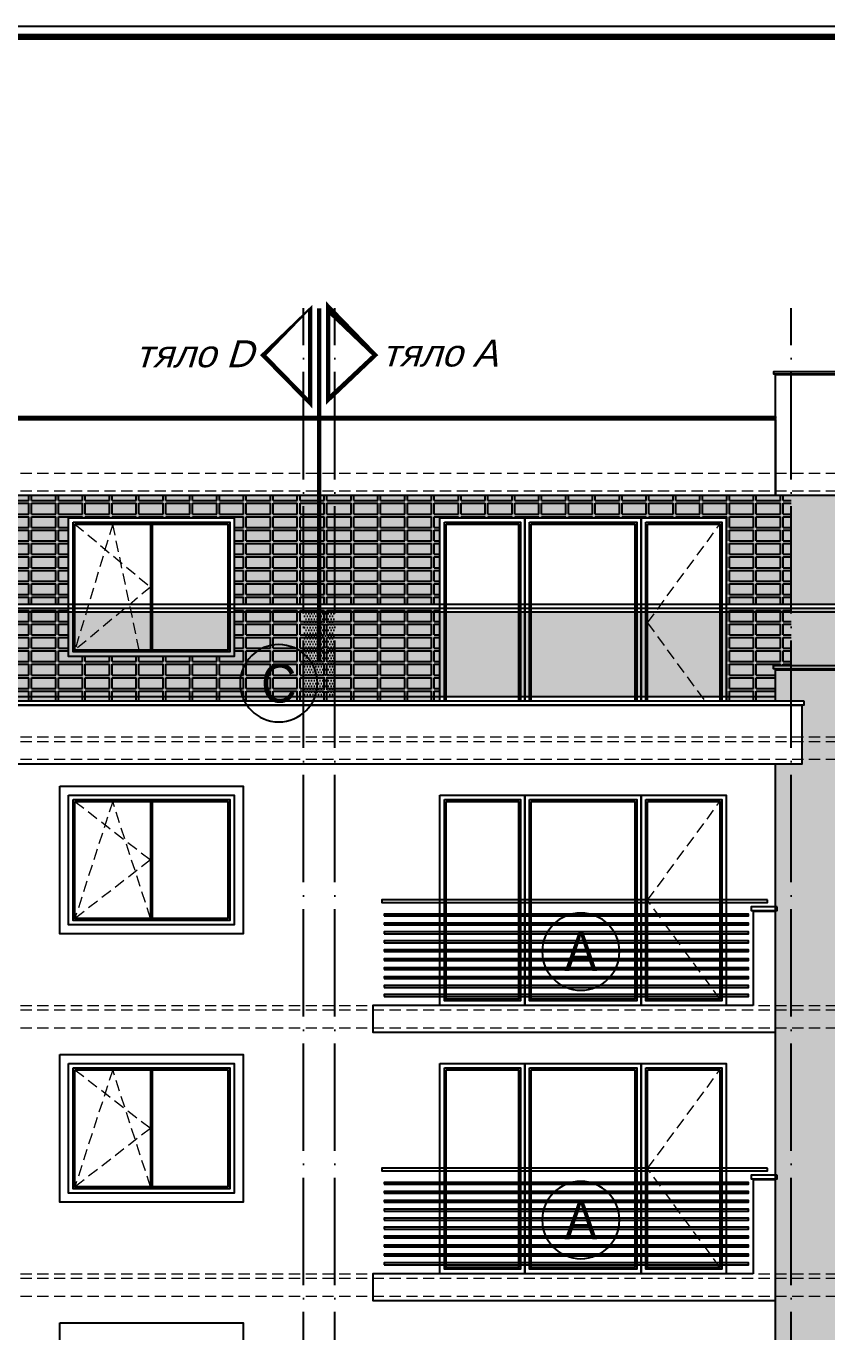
# Model space of a CAD drawing. Extents: x 9615146 to 9672346, y 4699603 to 4705703.
# Drawn here: x 9643017 to 9643912, y 4704244 to 4705703 of the extents above; entities that cross this region are included whole.
import ezdxf
from ezdxf.enums import TextEntityAlignment as Align

# ---------------------------------------------------------------- set-up
doc = ezdxf.new("R2010")
doc.units = 0
doc.header["$LTSCALE"] = 0.5
doc.header["$MEASUREMENT"] = 0
for name, pattern in [('ACAD_ISO04W100', [30, 24, -3, 0, -3]), ('DASHED', [0.75, 0.5, -0.25]), ('OSI1000', [5, 3, -1, 0, -1])]:
    doc.linetypes.add(name, pattern=pattern)
for name, color, linetype in [('_axis', 1, 'ACAD_ISO04W100'), ('_dimension_evel', 4, 'CONTINUOUS'), ('_hatch', 9, 'CONTINUOUS'), ('_hatch_construction', 252, 'CONTINUOUS'), ('_table', 3, 'CONTINUOUS'), ('_text_spesif_window', 41, 'CONTINUOUS'), ('_text_table', 3, 'CONTINUOUS'), ('_view', 3, 'CONTINUOUS'), ('fasadi', 147, 'CONTINUOUS')]:
    doc.layers.add(name, color=color, linetype=linetype)
doc.layers.add('_punk', color=8, linetype='DASHED', lineweight=9)
doc.styles.add('HEB1', font='', dxfattribs={"width": 0.8, "oblique": 17})
doc.styles.add('POMESHTENIA', font='arial.ttf', dxfattribs={"width": 0.9})
doc.styles.get('HEB1').set_extended_font_data('HebarU Cyr')
pattern_1 = [(0, (0, 3100), (1.5625, 3.125), [0, -3.125])]
pattern_2 = [(0, (3, 0), (30, 15), [27, -3]), (0, (3, 3), (30, 15), [27, -3]), (90, (3, 3), (-30, 15), [12, -3]), (90, (0, 3), (-30, 15), [12, -3])]

# ---------------------------------------------------------------- blocks, each defined once
blk = doc.blocks.new('fghfdg')
at = {"layer": '_text_spesif_window'}
blk.add_circle((0, 0), 18, dxfattribs=at)
at = {"layer": '_text_spesif_window', "style": 'HEB1', "text_generation_flag": 6, "width": 0.7999999999992724}
blk.add_attdef('A', text='', height=18, rotation=179.9999998932783, dxfattribs=at).set_placement((-1.862645149230957e-09, -9.232262405566871), align=Align.CENTER)

msp = doc.modelspace()

# ---------------------------------------------------------------- hatches: boundary and pattern name
at = {"layer": '_hatch', "ltscale": 30, "true_color": 0xb97b1d}
h = msp.add_hatch(color=32, dxfattribs=at)
h.dxf.hatch_style = 1
h.paths.add_polyline_path([(9643326.90340394, 4705178.838118318), (9642684.244782258, 4705178.838117965), (9642642.421183603, 4705178.838117978), (9642642.421183573, 4705056.838117473), (9642699.403698504, 4705056.838117472), (9642699.403698536, 4705153.838117734), (9642994.403390333, 4705153.83811764), (9642994.403390303, 4705056.838117467), (9643064.40338772, 4705056.838117466), (9643064.403387748, 4705153.83811702), (9643249.40338778, 4705153.838116977), (9643249.403387753, 4705056.838117463), (9643326.90340391, 4705056.838117462)])
h.paths.add_polyline_path([(9643326.903403904, 4705048.838117335), (9643249.40338775, 4705048.838117335), (9643249.403387737, 4704998.83811698), (9643064.403387707, 4704998.838117024), (9643064.403387718, 4705048.838117335), (9642994.403390301, 4705048.838117336), (9642994.403390273, 4704953.838117335), (9643326.90340388, 4704953.838117335)])
h.paths.add_polyline_path([(9643249.403387753, 4705052.838117466), (9643249.403387753, 4705048.838117335), (9643326.903403906, 4705048.838117335), (9643326.903403908, 4705052.838117464)])
h.paths.add_polyline_path([(9643064.403387722, 4705048.838117335), (9643064.403387722, 4705052.838117469), (9642994.403390301, 4705052.838117471), (9642994.403390301, 4705048.838117335)])
h.paths.add_polyline_path([(9643326.903403876, 4704948.838117834), (9643326.903403876, 4704953.838117335), (9642994.403390273, 4704953.838117335), (9642994.403390272, 4704948.838117844)])
h.paths.add_polyline_path([(9642642.421183549, 4704953.838117334), (9642642.421183547, 4704948.838117356), (9642699.403698469, 4704948.838117345), (9642699.40369847, 4704953.838117336)])
h.paths.add_polyline_path([(9642699.40369847, 4704953.838117335), (9642699.4036985, 4705048.838117334), (9642642.421183571, 4705048.838117334), (9642642.421183549, 4704953.838117335)])
h.paths.add_polyline_path([(9642699.403698502, 4705048.838117335), (9642699.403698506, 4705052.838117476), (9642642.421183573, 4705052.838117477), (9642642.421183573, 4705048.838117335)])
h = msp.add_hatch(color=32, dxfattribs=at)
h.dxf.hatch_style = 1
h.paths.add_polyline_path([(9643361.903403912, 4705178.838118338), (9643326.903403942, 4705178.838118318), (9643326.903403908, 4705056.838117462), (9643361.903403878, 4705056.838117461)])
h.paths.add_polyline_path([(9643361.903403878, 4705056.83811746), (9643479.403402956, 4705056.838117457), (9643479.403402956, 4705153.838117809), (9643574.403392991, 4705153.838117809), (9643704.403403472, 4705153.838117809), (9643799.403393507, 4705153.838117809), (9643799.403393505, 4705056.838117453), (9643871.9034035, 4705056.838117452), (9643871.903403534, 4705178.838117828), (9643854.403401235, 4705178.838117828), (9643361.903403912, 4705178.838117886)])
h.paths.add_polyline_path([(9643361.903403873, 4705048.838117335), (9643326.903403906, 4705048.838117335), (9643326.90340388, 4704953.838117335), (9643361.90340385, 4704953.838117335)])
h.paths.add_polyline_path([(9643361.903403848, 4704953.838117335), (9643479.403402956, 4704953.838117335), (9643479.403402956, 4705048.838117335), (9643361.903403876, 4705048.838117335)])
h.paths.add_polyline_path([(9643361.903403874, 4705048.838117334), (9643361.903403876, 4705052.838117464), (9643326.903403906, 4705052.838117464), (9643326.903403906, 4705048.838117334)])
h.paths.add_polyline_path([(9643361.903403876, 4705052.838117464), (9643361.903403876, 4705048.838117335), (9643479.403402956, 4705048.838117335), (9643479.403402954, 4705052.838117462)])
h.paths.add_polyline_path([(9643361.90340385, 4704948.838117833), (9643361.90340385, 4704953.838117335), (9643326.90340388, 4704953.838117334), (9643326.903403878, 4704948.838117834)])
h.paths.add_polyline_path([(9643361.903403848, 4704953.838117335), (9643361.903403847, 4704948.838117833), (9643479.403402956, 4704948.83811783), (9643479.403402954, 4704953.838117335)])
h.paths.add_polyline_path([(9643852.403401237, 4704988.838117824), (9643871.903403481, 4704988.838117824), (9643871.903403498, 4705048.838117335), (9643799.403393505, 4705048.838117335), (9643799.403393505, 4704953.838117335), (9643854.40340173, 4704953.838117335), (9643854.40340173, 4704983.83811782), (9643871.903403481, 4704983.83811782), (9643871.903403483, 4704984.838117828), (9643852.403401239, 4704984.838117828)])
h.paths.add_polyline_path([(9643799.403393505, 4704953.838117335), (9643799.403393505, 4704948.83811782), (9643854.40340173, 4704948.838117818), (9643854.40340173, 4704953.838117335)])
h.paths.add_polyline_path([(9643871.903403498, 4705048.838117335), (9643871.9034035, 4705052.838117456), (9643799.403393507, 4705052.838117457), (9643799.403393507, 4705048.838117334)])
h = msp.add_hatch(color=32, dxfattribs=at)
h.dxf.hatch_style = 1
h.paths.add_polyline_path([(9644541.903403621, 4705056.83811744), (9644541.903403653, 4705178.838117828), (9643871.903403534, 4705178.838117828), (9643871.9034035, 4705056.838117452), (9644024.403448647, 4705056.83811745), (9644024.403448647, 4705153.838117809), (9644116.903447213, 4705153.838117809), (9644206.903402764, 4705153.838117809), (9644296.903358318, 4705153.838117809), (9644389.403356884, 4705153.838117809), (9644389.403356884, 4705056.838117444)])
h.paths.add_polyline_path([(9644541.903403621, 4705056.838117441), (9644614.403410511, 4705056.838117439), (9644614.403410511, 4705153.83811781), (9644709.403400544, 4705153.838117809), (9644839.403411025, 4705153.838117809), (9644934.40340106, 4705153.838117809), (9644934.40340106, 4705056.838117435), (9645051.903403617, 4705056.838117434), (9645051.903403651, 4705178.838118264), (9644559.403403917, 4705178.83811861), (9644541.903403655, 4705178.83811859)])
h.paths.add_polyline_path([(9643871.903403498, 4705048.838117334), (9643871.90340348, 4704988.838117824), (9644024.403448647, 4704988.838117824), (9644024.403448649, 4705048.838117335)])
h.paths.add_polyline_path([(9644389.403356884, 4705048.838117334), (9644389.403356884, 4704988.838117824), (9644541.903403603, 4704988.838117824), (9644541.90340362, 4705048.838117335)])
h.paths.add_polyline_path([(9644541.903403617, 4705048.838117335), (9644541.903403603, 4704988.838117824), (9644561.403403934, 4704988.838117824), (9644561.403403934, 4704984.838117828), (9644541.9034036, 4704984.838117828), (9644541.9034036, 4704983.83811782), (9644559.403403934, 4704983.838117821), (9644559.403395893, 4704953.838117334), (9644614.403410511, 4704953.838117333), (9644614.403410511, 4705048.838117335)])
h.paths.add_polyline_path([(9644934.40340106, 4705048.838117335), (9644934.40340106, 4704953.838117807), (9645051.90340359, 4704953.838117807), (9645051.903403616, 4705048.838117335)])
h.paths.add_polyline_path([(9644934.40340106, 4705052.838117437), (9644934.40340106, 4705048.838117334), (9645051.903403616, 4705048.838117334), (9645051.903403617, 4705052.838117436)])
h.paths.add_polyline_path([(9644934.403401058, 4704953.838117334), (9644934.40340106, 4704948.838117817), (9645051.903403588, 4704948.838117817), (9645051.90340359, 4704953.838117335)])
h.paths.add_polyline_path([(9644559.403395897, 4704953.838117335), (9644559.403394552, 4704948.838117817), (9644614.403410511, 4704948.838117817), (9644614.403410511, 4704953.838117334)])
h.paths.add_polyline_path([(9644541.90340362, 4705052.838117444), (9644541.90340362, 4705048.838117334), (9644614.403410511, 4705048.838117334), (9644614.403410513, 4705052.838117444)])
h.paths.add_polyline_path([(9644541.903403617, 4705048.838117334), (9644541.90340362, 4705052.838117445), (9644389.403356884, 4705052.838117447), (9644389.403356884, 4705048.838117335)])
h.paths.add_polyline_path([(9644024.403448647, 4705048.838117334), (9644024.403448647, 4705052.838117453), (9643871.9034035, 4705052.838117456), (9643871.903403498, 4705048.838117334)])
h = msp.add_hatch(color=32, dxfattribs=at)
h.dxf.hatch_style = 1
h.paths.add_polyline_path([(9644559.403403932, 4704983.83811782), (9644541.9034036, 4704983.83811782), (9644541.90340359, 4704948.838117352), (9644559.403403934, 4704948.838117355)])
h.paths.add_polyline_path([(9643871.903403608, 4704983.83811782), (9643854.403401237, 4704983.838117819), (9643854.403401233, 4704948.838117816), (9643871.903403595, 4704948.838117816)])
h.paths.add_polyline_path([(9643871.903403604, 4704983.83811782), (9643871.903403597, 4704948.838117817), (9643886.403413005, 4704948.838117816), (9643886.403413005, 4704944.838117816), (9643884.403413003, 4704944.838117816), (9643884.403413005, 4704878.838117818), (9643871.903403576, 4704878.838117818), (9643871.903403286, 4703828.838117806), (9644024.403402774, 4703828.838117806), (9644024.403402772, 4703933.838117787), (9644116.903401338, 4703933.838117787), (9644206.903356891, 4703933.838117787), (9644296.903312445, 4703933.838117787), (9644389.40331101, 4703933.838117787), (9644389.40331101, 4703828.838117807), (9644541.903403282, 4703828.838117807), (9644541.903403573, 4704878.838117347), (9644529.403393468, 4704878.838117347), (9644529.403393447, 4704944.838117345), (9644527.403393447, 4704944.838117346), (9644527.403393446, 4704948.838117349), (9644541.903403591, 4704948.838117351), (9644541.903403603, 4704983.83811782)])
h.paths.add_polyline_path([(9644116.90338973, 4704843.838117811), (9644206.903345283, 4704843.838117811), (9644296.903300835, 4704843.838117811), (9644389.4032994, 4704843.83811781), (9644389.4032994, 4704723.838117818), (9644444.40339237, 4704723.838117818), (9644444.40339237, 4704718.838117815), (9644389.4032994, 4704718.838117814), (9644389.4032994, 4704708.838117815), (9644444.40339237, 4704708.838117815), (9644444.40339237, 4704704.838117809), (9644444.40339237, 4704568.838117822), (9643969.403391927, 4704568.838117823), (9643969.403391926, 4704703.838117811), (9643969.403391926, 4704708.838117815), (9644024.403391164, 4704708.838117815), (9644024.403391164, 4704718.838117814), (9643969.403391926, 4704718.838117815), (9643969.403391926, 4704723.838117818), (9644024.403391164, 4704723.838117818), (9644024.403391164, 4704843.83811781)], flags=16)
h.paths.add_polyline_path([(9644116.90338973, 4704543.838117811), (9644206.903345283, 4704543.838117811), (9644296.903300835, 4704543.838117811), (9644389.4032994, 4704543.838117811), (9644389.4032994, 4704423.838117819), (9644444.40339237, 4704423.838117818), (9644444.40339237, 4704418.838117815), (9644389.4032994, 4704418.838117814), (9644389.4032994, 4704408.838117815), (9644444.40339237, 4704408.838117815), (9644444.40339237, 4704404.838117809), (9644444.40339237, 4704268.838117823), (9643969.403391927, 4704268.838117823), (9643969.403391926, 4704403.838117811), (9643969.403391926, 4704408.838117815), (9644024.403391164, 4704408.838117815), (9644024.403391164, 4704418.838117814), (9643969.403391926, 4704418.838117815), (9643969.403391926, 4704423.838117818), (9644024.403391164, 4704423.838117819), (9644024.403391166, 4704543.838117811)], flags=16)
h.paths.add_polyline_path([(9644116.90338973, 4704233.838117811), (9644206.903345283, 4704233.838117811), (9644296.903300835, 4704233.838117811), (9644389.4032994, 4704233.838117811), (9644389.4032994, 4704123.838117819), (9644444.40339237, 4704123.838117818), (9644444.40339237, 4704118.838117815), (9644389.4032994, 4704118.838117814), (9644389.4032994, 4704108.838117815), (9644444.40339237, 4704108.838117815), (9644444.40339237, 4704104.838117809), (9644444.40339237, 4703968.838117823), (9643969.403391927, 4703968.838117823), (9643969.403391926, 4704103.838117811), (9643969.403391926, 4704108.838117815), (9644024.403391164, 4704108.838117815), (9644024.403391164, 4704118.838117814), (9643969.403391926, 4704118.838117814), (9643969.403391926, 4704123.838117818), (9644024.403391164, 4704123.838117819), (9644024.403391164, 4704233.838117811)], flags=16)
h.paths.add_polyline_path([(9643871.903403575, 4704878.838117818), (9643854.403401237, 4704878.838117818), (9643854.403401235, 4703828.838117806), (9643871.903403286, 4703828.838117806)])
h.paths.add_polyline_path([(9644559.403403932, 4704714.838117651), (9644557.403403414, 4704714.838117652), (9644557.403403414, 4704718.838117648), (9644559.403403932, 4704718.838117649), (9644559.40340393, 4704878.838117349), (9644541.903403573, 4704878.838117347), (9644541.903403284, 4703828.838117807), (9644559.403403932, 4703828.838117808), (9644559.403403932, 4704114.838117651), (9644557.403403414, 4704114.838117652), (9644557.403403414, 4704118.838117649), (9644559.403403932, 4704118.838117649), (9644559.403403934, 4704414.838117651), (9644557.403403416, 4704414.838117652), (9644557.403403414, 4704418.838117648), (9644559.403403932, 4704418.838117648)])
at = {"layer": '_hatch_construction', "ltscale": 40}
h = msp.add_hatch(dxfattribs=at)
h.set_pattern_fill('EGGCRATE', color=250, scale=30, style=0, pattern_type=2)
h.set_pattern_definition(pattern_2)
h.paths.add_polyline_path([(9643326.90340394, 4705178.838118318), (9642684.244782258, 4705178.838117965), (9642642.421183603, 4705178.838117978), (9642642.421183573, 4705056.838117473), (9642699.403698504, 4705056.838117472), (9642699.403698536, 4705153.838117734), (9642994.403390333, 4705153.83811764), (9642994.403390303, 4705056.838117467), (9643064.40338772, 4705056.838117466), (9643064.403387748, 4705153.83811702), (9643249.40338778, 4705153.838116977), (9643249.403387753, 4705056.838117463), (9643326.90340391, 4705056.838117462)])
h.paths.add_polyline_path([(9643326.903403904, 4705048.838117335), (9643249.40338775, 4705048.838117335), (9643249.403387737, 4704998.83811698), (9643064.403387707, 4704998.838117024), (9643064.403387718, 4705048.838117335), (9642994.403390301, 4705048.838117336), (9642994.403390273, 4704953.838117335), (9643326.90340388, 4704953.838117335)])
h.paths.add_polyline_path([(9643249.403387753, 4705052.838117466), (9643249.403387753, 4705048.838117335), (9643326.903403906, 4705048.838117335), (9643326.903403908, 4705052.838117464)])
h.paths.add_polyline_path([(9643064.403387722, 4705048.838117335), (9643064.403387722, 4705052.838117469), (9642994.403390301, 4705052.838117471), (9642994.403390301, 4705048.838117335)])
h.paths.add_polyline_path([(9643326.903403876, 4704948.838117834), (9643326.903403876, 4704953.838117335), (9642994.403390273, 4704953.838117335), (9642994.403390272, 4704948.838117844)])
h.paths.add_polyline_path([(9642642.421183549, 4704953.838117334), (9642642.421183547, 4704948.838117356), (9642699.403698469, 4704948.838117345), (9642699.40369847, 4704953.838117336)])
h.paths.add_polyline_path([(9642699.40369847, 4704953.838117335), (9642699.4036985, 4705048.838117334), (9642642.421183571, 4705048.838117334), (9642642.421183549, 4704953.838117335)])
h.paths.add_polyline_path([(9642699.403698502, 4705048.838117335), (9642699.403698506, 4705052.838117476), (9642642.421183573, 4705052.838117477), (9642642.421183573, 4705048.838117335)])
h = msp.add_hatch(dxfattribs=at)
h.set_pattern_fill('EGGCRATE', color=250, scale=30, style=0, pattern_type=2)
h.set_pattern_definition(pattern_2)
h.paths.add_polyline_path([(9643361.903403912, 4705178.838118338), (9643326.903403942, 4705178.838118318), (9643326.903403908, 4705056.838117462), (9643361.903403878, 4705056.838117461)])
h.paths.add_polyline_path([(9643361.903403878, 4705056.83811746), (9643479.403402956, 4705056.838117457), (9643479.403402956, 4705153.838117809), (9643574.403392991, 4705153.838117809), (9643704.403403472, 4705153.838117809), (9643799.403393507, 4705153.838117809), (9643799.403393505, 4705056.838117453), (9643871.9034035, 4705056.838117452), (9643871.903403534, 4705178.838117828), (9643854.403401235, 4705178.838117828), (9643361.903403912, 4705178.838117886)])
h.paths.add_polyline_path([(9643361.903403873, 4705048.838117335), (9643326.903403906, 4705048.838117335), (9643326.90340388, 4704953.838117335), (9643361.90340385, 4704953.838117335)])
h.paths.add_polyline_path([(9643361.903403848, 4704953.838117335), (9643479.403402956, 4704953.838117335), (9643479.403402956, 4705048.838117335), (9643361.903403876, 4705048.838117335)])
h.paths.add_polyline_path([(9643361.903403874, 4705048.838117334), (9643361.903403876, 4705052.838117464), (9643326.903403906, 4705052.838117464), (9643326.903403906, 4705048.838117334)])
h.paths.add_polyline_path([(9643361.903403876, 4705052.838117464), (9643361.903403876, 4705048.838117335), (9643479.403402956, 4705048.838117335), (9643479.403402954, 4705052.838117462)])
h.paths.add_polyline_path([(9643361.90340385, 4704948.838117833), (9643361.90340385, 4704953.838117335), (9643326.90340388, 4704953.838117334), (9643326.903403878, 4704948.838117834)])
h.paths.add_polyline_path([(9643361.903403848, 4704953.838117335), (9643361.903403847, 4704948.838117833), (9643479.403402956, 4704948.83811783), (9643479.403402954, 4704953.838117335)])
h.paths.add_polyline_path([(9643852.403401237, 4704988.838117824), (9643871.903403481, 4704988.838117824), (9643871.903403498, 4705048.838117335), (9643799.403393505, 4705048.838117335), (9643799.403393505, 4704953.838117335), (9643854.40340173, 4704953.838117335), (9643854.40340173, 4704983.83811782), (9643871.903403481, 4704983.83811782), (9643871.903403483, 4704984.838117828), (9643852.403401239, 4704984.838117828)])
h.paths.add_polyline_path([(9643799.403393505, 4704953.838117335), (9643799.403393505, 4704948.83811782), (9643854.40340173, 4704948.838117818), (9643854.40340173, 4704953.838117335)])
h.paths.add_polyline_path([(9643871.903403498, 4705048.838117335), (9643871.9034035, 4705052.838117456), (9643799.403393507, 4705052.838117457), (9643799.403393507, 4705048.838117334)])
h = msp.add_hatch(dxfattribs=at)
h.set_pattern_fill('EGGCRATE', color=250, scale=30, style=0, pattern_type=2)
h.set_pattern_definition(pattern_2)
h.paths.add_polyline_path([(9644541.903403621, 4705056.83811744), (9644541.903403653, 4705178.838117828), (9643871.903403534, 4705178.838117828), (9643871.9034035, 4705056.838117452), (9644024.403448647, 4705056.83811745), (9644024.403448647, 4705153.838117809), (9644116.903447213, 4705153.838117809), (9644206.903402764, 4705153.838117809), (9644296.903358318, 4705153.838117809), (9644389.403356884, 4705153.838117809), (9644389.403356884, 4705056.838117444)])
h.paths.add_polyline_path([(9644541.903403621, 4705056.838117441), (9644614.403410511, 4705056.838117439), (9644614.403410511, 4705153.83811781), (9644709.403400544, 4705153.838117809), (9644839.403411025, 4705153.838117809), (9644934.40340106, 4705153.838117809), (9644934.40340106, 4705056.838117435), (9645051.903403617, 4705056.838117434), (9645051.903403651, 4705178.838118264), (9644559.403403917, 4705178.83811861), (9644541.903403655, 4705178.83811859)])
h.paths.add_polyline_path([(9643871.903403498, 4705048.838117334), (9643871.90340348, 4704988.838117824), (9644024.403448647, 4704988.838117824), (9644024.403448649, 4705048.838117335)])
h.paths.add_polyline_path([(9644389.403356884, 4705048.838117334), (9644389.403356884, 4704988.838117824), (9644541.903403603, 4704988.838117824), (9644541.90340362, 4705048.838117335)])
h.paths.add_polyline_path([(9644541.903403617, 4705048.838117335), (9644541.903403603, 4704988.838117824), (9644561.403403934, 4704988.838117824), (9644561.403403934, 4704984.838117828), (9644541.9034036, 4704984.838117828), (9644541.9034036, 4704983.83811782), (9644559.403403934, 4704983.838117821), (9644559.403395893, 4704953.838117334), (9644614.403410511, 4704953.838117333), (9644614.403410511, 4705048.838117335)])
h.paths.add_polyline_path([(9644934.40340106, 4705048.838117335), (9644934.40340106, 4704953.838117807), (9645051.90340359, 4704953.838117807), (9645051.903403616, 4705048.838117335)])
h.paths.add_polyline_path([(9644934.40340106, 4705052.838117437), (9644934.40340106, 4705048.838117334), (9645051.903403616, 4705048.838117334), (9645051.903403617, 4705052.838117436)])
h.paths.add_polyline_path([(9644934.403401058, 4704953.838117334), (9644934.40340106, 4704948.838117817), (9645051.903403588, 4704948.838117817), (9645051.90340359, 4704953.838117335)])
h.paths.add_polyline_path([(9644559.403395897, 4704953.838117335), (9644559.403394552, 4704948.838117817), (9644614.403410511, 4704948.838117817), (9644614.403410511, 4704953.838117334)])
h.paths.add_polyline_path([(9644541.90340362, 4705052.838117444), (9644541.90340362, 4705048.838117334), (9644614.403410511, 4705048.838117334), (9644614.403410513, 4705052.838117444)])
h.paths.add_polyline_path([(9644541.903403617, 4705048.838117334), (9644541.90340362, 4705052.838117445), (9644389.403356884, 4705052.838117447), (9644389.403356884, 4705048.838117335)])
h.paths.add_polyline_path([(9644024.403448647, 4705048.838117334), (9644024.403448647, 4705052.838117453), (9643871.9034035, 4705052.838117456), (9643871.903403498, 4705048.838117334)])
h = msp.add_hatch(dxfattribs=at)
h.set_pattern_fill('EGGCRATE', color=250, scale=30, style=0, pattern_type=2)
h.set_pattern_definition(pattern_2)
h.paths.add_polyline_path([(9644559.403403932, 4704983.83811782), (9644541.9034036, 4704983.83811782), (9644541.90340359, 4704948.838117352), (9644559.403403934, 4704948.838117355)])
h.paths.add_polyline_path([(9643871.903403608, 4704983.83811782), (9643854.403401237, 4704983.838117819), (9643854.403401233, 4704948.838117816), (9643871.903403595, 4704948.838117816)])
h.paths.add_polyline_path([(9643871.903403604, 4704983.83811782), (9643871.903403597, 4704948.838117817), (9643886.403413005, 4704948.838117816), (9643886.403413005, 4704944.838117816), (9643884.403413003, 4704944.838117816), (9643884.403413005, 4704878.838117818), (9643871.903403576, 4704878.838117818), (9643871.903403286, 4703828.838117806), (9644024.403402774, 4703828.838117806), (9644024.403402772, 4703933.838117787), (9644116.903401338, 4703933.838117787), (9644206.903356891, 4703933.838117787), (9644296.903312445, 4703933.838117787), (9644389.40331101, 4703933.838117787), (9644389.40331101, 4703828.838117807), (9644541.903403282, 4703828.838117807), (9644541.903403573, 4704878.838117347), (9644529.403393468, 4704878.838117347), (9644529.403393447, 4704944.838117345), (9644527.403393447, 4704944.838117346), (9644527.403393446, 4704948.838117349), (9644541.903403591, 4704948.838117351), (9644541.903403603, 4704983.83811782)])
h.paths.add_polyline_path([(9644116.90338973, 4704843.838117811), (9644206.903345283, 4704843.838117811), (9644296.903300835, 4704843.838117811), (9644389.4032994, 4704843.83811781), (9644389.4032994, 4704723.838117818), (9644444.40339237, 4704723.838117818), (9644444.40339237, 4704718.838117815), (9644389.4032994, 4704718.838117814), (9644389.4032994, 4704708.838117815), (9644444.40339237, 4704708.838117815), (9644444.40339237, 4704704.838117809), (9644444.40339237, 4704568.838117822), (9643969.403391927, 4704568.838117823), (9643969.403391926, 4704703.838117811), (9643969.403391926, 4704708.838117815), (9644024.403391164, 4704708.838117815), (9644024.403391164, 4704718.838117814), (9643969.403391926, 4704718.838117815), (9643969.403391926, 4704723.838117818), (9644024.403391164, 4704723.838117818), (9644024.403391164, 4704843.83811781)], flags=16)
h.paths.add_polyline_path([(9644116.90338973, 4704543.838117811), (9644206.903345283, 4704543.838117811), (9644296.903300835, 4704543.838117811), (9644389.4032994, 4704543.838117811), (9644389.4032994, 4704423.838117819), (9644444.40339237, 4704423.838117818), (9644444.40339237, 4704418.838117815), (9644389.4032994, 4704418.838117814), (9644389.4032994, 4704408.838117815), (9644444.40339237, 4704408.838117815), (9644444.40339237, 4704404.838117809), (9644444.40339237, 4704268.838117823), (9643969.403391927, 4704268.838117823), (9643969.403391926, 4704403.838117811), (9643969.403391926, 4704408.838117815), (9644024.403391164, 4704408.838117815), (9644024.403391164, 4704418.838117814), (9643969.403391926, 4704418.838117815), (9643969.403391926, 4704423.838117818), (9644024.403391164, 4704423.838117819), (9644024.403391166, 4704543.838117811)], flags=16)
h.paths.add_polyline_path([(9644116.90338973, 4704233.838117811), (9644206.903345283, 4704233.838117811), (9644296.903300835, 4704233.838117811), (9644389.4032994, 4704233.838117811), (9644389.4032994, 4704123.838117819), (9644444.40339237, 4704123.838117818), (9644444.40339237, 4704118.838117815), (9644389.4032994, 4704118.838117814), (9644389.4032994, 4704108.838117815), (9644444.40339237, 4704108.838117815), (9644444.40339237, 4704104.838117809), (9644444.40339237, 4703968.838117823), (9643969.403391927, 4703968.838117823), (9643969.403391926, 4704103.838117811), (9643969.403391926, 4704108.838117815), (9644024.403391164, 4704108.838117815), (9644024.403391164, 4704118.838117814), (9643969.403391926, 4704118.838117814), (9643969.403391926, 4704123.838117818), (9644024.403391164, 4704123.838117819), (9644024.403391164, 4704233.838117811)], flags=16)
h.paths.add_polyline_path([(9643871.903403575, 4704878.838117818), (9643854.403401237, 4704878.838117818), (9643854.403401235, 4703828.838117806), (9643871.903403286, 4703828.838117806)])
h.paths.add_polyline_path([(9644559.403403932, 4704714.838117651), (9644557.403403414, 4704714.838117652), (9644557.403403414, 4704718.838117648), (9644559.403403932, 4704718.838117649), (9644559.40340393, 4704878.838117349), (9644541.903403573, 4704878.838117347), (9644541.903403284, 4703828.838117807), (9644559.403403932, 4703828.838117808), (9644559.403403932, 4704114.838117651), (9644557.403403414, 4704114.838117652), (9644557.403403414, 4704118.838117649), (9644559.403403932, 4704118.838117649), (9644559.403403934, 4704414.838117651), (9644557.403403416, 4704414.838117652), (9644557.403403414, 4704418.838117648), (9644559.403403932, 4704418.838117648)])
at = {"layer": 'fasadi'}
h = msp.add_hatch(dxfattribs=at)
h.set_pattern_fill('DOTS', color=256, scale=50, style=0)
h.set_pattern_definition(pattern_1)
h.paths.add_polyline_path([(9642642.421183676, 4705048.838117334), (9642642.421183676, 4704953.838117335), (9643326.90340388, 4704953.838117335), (9643326.903403906, 4705048.838117335)])
h.paths.add_polyline_path([(9642642.421183674, 4705048.838117335), (9642636.903403906, 4705048.838117335), (9642636.90340388, 4704953.838117335), (9642642.421183676, 4704953.838117335)])
h = msp.add_hatch(dxfattribs=at)
h.set_pattern_fill('DOTS', color=256, scale=50, style=0)
h.set_pattern_definition(pattern_1)
h.paths.add_polyline_path([(9643326.903403878, 4704953.838117335), (9643361.90340385, 4704953.838117336), (9643361.903403876, 4705048.838117334), (9643326.903403904, 4705048.838117333)])
h = msp.add_hatch(dxfattribs=at)
h.set_pattern_fill('DOTS', color=256, scale=50, style=0)
h.set_pattern_definition(pattern_1)
h.paths.add_polyline_path([(9643854.40340173, 4704953.838117334), (9643854.40340173, 4704988.838117825), (9643871.903403483, 4704988.838117825), (9643871.9034035, 4705048.838117335), (9643361.903403876, 4705048.838117335), (9643361.903403848, 4704953.838117335)])
h = msp.add_hatch(dxfattribs=at)
h.set_pattern_fill('DOTS', color=256, scale=50, style=0)
h.set_pattern_definition(pattern_1)
h.paths.add_polyline_path([(9644541.9034036, 4704988.838117824), (9644541.90340362, 4705048.838117335), (9643871.903403498, 4705048.838117335), (9643871.90340348, 4704988.838117824)])

# ---------------------------------------------------------------- linework, layer by layer
at = {"layer": '_axis', "ltscale": 10}
for p, q in [((9643326.903403325, 4702945.264943851), (9643326.903404, 4705388.083975499)), ((9643361.903403295, 4702945.264943836), (9643361.90340397, 4705388.083975485)), ((9643871.903402917, 4702945.264943885), (9643871.903403591, 4705388.083975533))]:
    msp.add_line(p, q, dxfattribs=at)
at = {"layer": '_dimension_evel', "linetype": 'OSI1000', "ltscale": 20, "const_width": 5.000000000000002}
for points in [[(9643334.403403936, 4705283.083975499), (9643281.903403958, 4705335.583975514), (9643334.403403979, 4705388.083975496)], [(9643354.403404033, 4705283.083975499), (9643406.90340401, 4705335.583975514), (9643354.40340399, 4705388.083975496)]]:
    msp.add_lwpolyline(points, close=True, dxfattribs=at)
msp.add_lwpolyline([(9643344.403403984, 4704993.490494111), (9643344.403403984, 4705388.083975492)], dxfattribs=at)
at = {"layer": '_punk', "ltscale": 50}
for p, q in [((9641716.875990534, 4705203.838118259), (9650039.317684485, 4705203.838117066)), ((9641716.875990532, 4705183.838118259), (9650039.317684485, 4705183.838117064)), ((9643071.40338775, 4705146.838116976), (9643155.903387742, 4705076.338117001)), ((9643113.653387753, 4705146.838117011), (9643071.403387785, 4705005.838116976)), ((9643143.403387832, 4705005.838117003), (9643113.653387753, 4705146.838117011)), ((9643711.403403472, 4705036.338117798), (9643792.403393505, 4705146.838117809)), ((9643155.903387742, 4705076.338117001), (9643071.403387785, 4705005.838116976)), ((9643711.403403472, 4705036.338117798), (9643775.543667052, 4704948.838117816)), ((9641716.875990484, 4704908.838118255), (9650039.317684485, 4704908.838117064)), ((9641716.875990484, 4704903.838118257), (9650039.317684485, 4704903.838117066)), ((9641716.87599048, 4704883.838118255), (9650039.317684485, 4704883.838117066)), ((9643071.40339403, 4704836.838116953), (9643155.903397702, 4704771.338116974)), ((9643113.653395876, 4704836.838116987), (9643071.403394066, 4704705.838116953)), ((9643155.903397685, 4704705.838116972), (9643113.653395876, 4704836.838116987)), ((9643155.903397702, 4704771.338116974), (9643071.403394066, 4704705.838116953)), ((9641716.87599043, 4704608.838118257), (9650039.317684485, 4704608.838117064)), ((9641716.87599043, 4704603.838118257), (9650039.317684485, 4704603.838117063)), ((9641716.875990428, 4704583.838118257), (9650039.317684485, 4704583.838117062)), ((9643071.40339403, 4704536.838116953), (9643155.903397702, 4704471.338116974)), ((9643113.653395876, 4704536.838116987), (9643071.403394066, 4704405.838116953)), ((9643155.903397685, 4704405.838116972), (9643113.653395876, 4704536.838116987)), ((9643155.903397702, 4704471.338116974), (9643071.403394066, 4704405.838116953)), ((9641716.875990376, 4704308.838118255), (9650039.317684485, 4704308.838117063)), ((9641716.875990376, 4704303.838118255), (9650039.317684485, 4704303.838117064)), ((9641716.875990374, 4704283.838118255), (9650039.317684485, 4704283.838117064))]:
    msp.add_line(p, q, dxfattribs=at)
for points in [[(9643792.403417416, 4704615.838117788), (9643711.403427381, 4704726.338117799), (9643792.403417416, 4704836.83811781)], [(9643792.403417416, 4704315.838117787), (9643711.403427381, 4704426.338117799), (9643792.403417416, 4704536.83811781)]]:
    msp.add_lwpolyline(points, dxfattribs=at)
at = {"layer": '_table', "ltscale": 10}
msp.add_lwpolyline([(9641346.02944655, 4705703.380101887), (9651646.029446546, 4705703.380101884), (9651646.029446548, 4702703.380101882), (9641346.029446552, 4702703.380101885)], close=True, dxfattribs=at)
msp.add_lwpolyline([(9641497.713657077, 4705691.380101887, 6.842105263157892, 6.842105263157892, 0), (9651634.029446548, 4705691.380101883, 6.842105263157892, 6.842105263157892, 0), (9651634.029446546, 4702715.380101881, 6.842105263157892, 6.842105263157892, 0), (9641497.713657077, 4702715.380101889, 6.842105263157892, 6.842105263157892, 0)], format="xyseb", close=True, dxfattribs=at)
at = {"layer": 'fasadi', "ltscale": 40}
for p, q in [((9643155.903387759, 4705146.838117003), (9643155.903387725, 4705005.838116999)), ((9643157.903387763, 4705146.838117001), (9643157.903387723, 4705005.838116997)), ((9643155.903397718, 4704836.838116976), (9643155.903397685, 4704705.838116972)), ((9643157.903397722, 4704836.838116974), (9643157.903397683, 4704705.83811697)), ((9643155.903397718, 4704536.838116976), (9643155.903397685, 4704405.838116972)), ((9643157.903397722, 4704536.838116974), (9643157.903397683, 4704405.83811697))]:
    msp.add_line(p, q, dxfattribs=at)
at = {"layer": 'fasadi'}
for p, q in [((9643854.40340173, 4704948.838117816), (9643854.40340173, 4704983.83811782)), ((9643854.403401237, 4704983.83811782), (9644559.403403934, 4704983.83811782)), ((9643854.40340173, 4703823.838117809), (9643854.40340173, 4704878.838117818)), ((9643854.403380366, 4704578.838117791), (9643854.403380357, 4704713.838117797)), ((9643854.403380366, 4704278.838117791), (9643854.403380357, 4704413.838117797))]:
    msp.add_line(p, q, dxfattribs=at)
at = {"layer": 'fasadi', "ltscale": 30}
for points in [[(9644561.403403934, 4705316.838117823), (9643852.403401235, 4705316.838117823), (9643852.403401235, 4705314.838117828), (9644561.403403934, 4705314.838117828)], [(9643854.403401235, 4705313.838117822), (9644559.403403932, 4705313.838117822), (9644559.403403932, 4705178.838117828), (9643854.403401235, 4705178.838117828)], [(9643886.40337067, 4704948.838117817), (9642712.105103355, 4704948.838117854), (9642712.105103364, 4704944.838117347), (9643886.40337067, 4704944.838117817)], [(9642714.105103355, 4704878.838117856), (9643884.40337067, 4704878.838117819), (9643884.40337067, 4704943.838117816), (9642714.105103355, 4704943.838117852)]]:
    msp.add_lwpolyline(points, close=True, dxfattribs=at)
at = {"layer": 'fasadi', "ltscale": 40}
for points in [[(9642684.244782235, 4705263.838117966), (9643854.403401228, 4705263.838118608), (9643854.403401256, 4705178.83811861), (9642684.244782258, 4705178.838117965)], [(9643854.403401243, 4705264.838118604), (9642685.244782278, 4705264.838117452), (9642685.244782276, 4705266.838117452), (9643854.40340124, 4705266.838118601)], [(9643064.403387748, 4705153.83811702), (9643249.40338778, 4705153.838116977), (9643249.403387737, 4704998.838116979), (9643064.403387709, 4704998.838117024)], [(9643069.40338775, 4705148.838117024), (9643244.40338778, 4705148.838116981), (9643244.403387738, 4705003.838116979), (9643069.403387709, 4705003.83811702)], [(9643071.40338775, 4705146.83811702), (9643242.403387776, 4705146.838116981), (9643242.403387738, 4705005.838116979), (9643071.40338771, 4705005.838117022)], [(9643054.40339403, 4704853.838117), (9643259.403401412, 4704853.838116948), (9643259.403401364, 4704688.838116949), (9643054.403393988, 4704688.838117004)], [(9643064.403394029, 4704843.838116998), (9643249.40340141, 4704843.838116949), (9643249.403401367, 4704698.838116951), (9643064.40339399, 4704698.838117002)], [(9643069.40339403, 4704838.838117002), (9643244.40340141, 4704838.838116953), (9643244.40340137, 4704703.838116951), (9643069.40339399, 4704703.838116998)], [(9643071.40339403, 4704836.838116998), (9643242.403401406, 4704836.838116953), (9643242.40340137, 4704705.838116951), (9643071.403393991, 4704705.838117)], [(9643845.403401798, 4704726.838117649), (9643414.403390126, 4704726.83811776), (9643414.403390124, 4704723.838117762), (9643845.403401798, 4704723.838117653)], [(9643856.403401747, 4704718.838117649), (9643827.403401757, 4704718.838117656), (9643827.403401753, 4704714.838117658), (9643856.40340175, 4704714.838117651)], [(9643416.90339012, 4704708.838117784), (9643824.403427783, 4704708.838117654), (9643824.403427783, 4704710.838117658), (9643416.903390123, 4704710.838117786)], [(9643416.903390119, 4704698.838117786), (9643824.403427783, 4704698.838117662), (9643824.403427783, 4704700.838117664), (9643416.903390119, 4704700.838117789)], [(9643416.903390119, 4704688.838117784), (9643824.40342778, 4704688.83811766), (9643824.40342778, 4704690.838117662), (9643416.903390117, 4704690.838117789)], [(9643416.903390113, 4704678.838117786), (9643824.403427776, 4704678.838117658), (9643824.40342778, 4704680.838117664), (9643416.903390113, 4704680.838117793)], [(9643416.903390111, 4704668.838117784), (9643824.403427778, 4704668.838117664), (9643824.403427776, 4704670.838117662), (9643416.903390111, 4704670.838117788)], [(9643416.903390108, 4704658.838117784), (9643824.403427774, 4704658.838117662), (9643824.403427772, 4704660.838117666), (9643416.903390106, 4704660.838117789)], [(9643416.903390104, 4704648.838117784), (9643824.40342777, 4704648.838117658), (9643824.40342777, 4704650.838117662), (9643416.903390104, 4704650.838117789)], [(9643416.903390102, 4704638.838117782), (9643824.403427767, 4704638.838117658), (9643824.403427768, 4704640.83811766), (9643416.903390104, 4704640.838117786)], [(9643416.9033901, 4704628.83811778), (9643824.403427767, 4704628.838117658), (9643824.403427767, 4704630.838117662), (9643416.903390102, 4704630.838117786)], [(9643416.903390098, 4704618.838117782), (9643824.403427765, 4704618.83811766), (9643824.403427761, 4704620.838117662), (9643416.903390098, 4704620.838117789)], [(9643054.40339403, 4704553.838117), (9643259.403401412, 4704553.838116948), (9643259.403401364, 4704388.838116949), (9643054.403393988, 4704388.838117004)], [(9643064.403394029, 4704543.838116998), (9643249.40340141, 4704543.838116949), (9643249.403401367, 4704398.838116951), (9643064.40339399, 4704398.838117002)], [(9643069.40339403, 4704538.838117002), (9643244.40340141, 4704538.838116953), (9643244.40340137, 4704403.838116951), (9643069.40339399, 4704403.838116998)], [(9643071.40339403, 4704536.838116998), (9643242.403401406, 4704536.838116953), (9643242.40340137, 4704405.838116951), (9643071.403393991, 4704405.838117)], [(9643845.403401798, 4704426.838117649), (9643414.403390126, 4704426.83811776), (9643414.403390124, 4704423.838117762), (9643845.403401798, 4704423.838117653)], [(9643416.90339012, 4704408.838117784), (9643824.403427783, 4704408.838117654), (9643824.403427783, 4704410.838117658), (9643416.903390123, 4704410.838117786)], [(9643856.403401747, 4704418.838117649), (9643827.403401757, 4704418.838117656), (9643827.403401753, 4704414.838117658), (9643856.40340175, 4704414.838117651)], [(9643416.903390119, 4704398.838117786), (9643824.403427783, 4704398.838117662), (9643824.403427783, 4704400.838117664), (9643416.903390119, 4704400.838117789)], [(9643416.903390119, 4704388.838117784), (9643824.40342778, 4704388.83811766), (9643824.40342778, 4704390.838117662), (9643416.903390117, 4704390.838117789)], [(9643416.903390113, 4704378.838117786), (9643824.403427776, 4704378.838117658), (9643824.40342778, 4704380.838117664), (9643416.903390113, 4704380.838117793)], [(9643416.903390111, 4704368.838117784), (9643824.403427778, 4704368.838117664), (9643824.403427776, 4704370.838117662), (9643416.903390111, 4704370.838117788)], [(9643416.903390108, 4704358.838117784), (9643824.403427774, 4704358.838117662), (9643824.403427772, 4704360.838117666), (9643416.903390106, 4704360.838117789)], [(9643416.903390104, 4704348.838117784), (9643824.40342777, 4704348.838117658), (9643824.40342777, 4704350.838117662), (9643416.903390104, 4704350.838117789)], [(9643416.903390102, 4704338.838117782), (9643824.403427767, 4704338.838117658), (9643824.403427768, 4704340.83811766), (9643416.903390104, 4704340.838117786)], [(9643416.9033901, 4704328.83811778), (9643824.403427767, 4704328.838117658), (9643824.403427767, 4704330.838117662), (9643416.903390102, 4704330.838117786)], [(9643416.903390098, 4704318.838117782), (9643824.403427765, 4704318.83811766), (9643824.403427761, 4704320.838117662), (9643416.903390098, 4704320.838117789)], [(9643054.40339403, 4704253.838117), (9643259.403401412, 4704253.838116948), (9643259.403401364, 4704088.838116949), (9643054.403393988, 4704088.838117004)]]:
    msp.add_lwpolyline(points, close=True, dxfattribs=at)
at = {"layer": 'fasadi'}
for points in [[(9643479.403402956, 4705153.838117809), (9643574.403392991, 4705153.838117809), (9643574.403392991, 4704948.838117816), (9643479.403402956, 4704948.838117816)], [(9643484.403402956, 4705148.838117809), (9643569.403392991, 4705148.838117809), (9643569.403392991, 4704948.838117816), (9643484.403402956, 4704948.838117816)], [(9643486.403402956, 4705146.838117809), (9643567.403392991, 4705146.838117809), (9643567.403392991, 4704948.838117816), (9643486.403402956, 4704948.838117816)], [(9643574.403392991, 4705153.838117809), (9643704.403403472, 4705153.838117809), (9643704.403403472, 4704948.838117816), (9643574.403392991, 4704948.838117816)], [(9643579.403392991, 4705148.838117809), (9643699.403403472, 4705148.838117809), (9643699.403403472, 4704948.838117816), (9643579.403392991, 4704948.838117816)], [(9643581.403392991, 4705146.838117809), (9643697.403403472, 4705146.838117809), (9643697.403403472, 4704948.838117816), (9643581.403392991, 4704948.838117816)], [(9643704.403403472, 4705153.838117809), (9643799.403393505, 4705153.838117809), (9643799.403393505, 4704948.838117816), (9643704.403403472, 4704948.838117816)], [(9643709.403403472, 4705148.838117809), (9643794.403393505, 4705148.838117809), (9643794.403393505, 4704948.838117816), (9643709.403403472, 4704948.838117816)], [(9643711.403403472, 4705146.838117809), (9643792.403393505, 4705146.838117809), (9643792.403393505, 4704948.838117816), (9643711.403403472, 4704948.838117816)], [(9649543.097897947, 4705056.838117357), (9642200.38310139, 4705056.83811748), (9642200.383101389, 4705052.838117484), (9649543.097897947, 4705052.838117361)], [(9643852.403401237, 4704988.838117824), (9644561.403403934, 4704988.838117824), (9644561.403403934, 4704984.838117828), (9643852.403401237, 4704984.838117828)], [(9643479.403426867, 4704843.83811781), (9643574.4034169, 4704843.83811781), (9643574.4034169, 4704608.838117788), (9643479.403426867, 4704608.838117788)], [(9643484.403426867, 4704838.83811781), (9643569.4034169, 4704838.83811781), (9643569.4034169, 4704613.838117788), (9643484.403426867, 4704613.838117788)], [(9643486.403426867, 4704836.83811781), (9643567.4034169, 4704836.83811781), (9643567.4034169, 4704615.838117788), (9643486.403426867, 4704615.838117788)], [(9643574.4034169, 4704843.83811781), (9643704.403427381, 4704843.83811781), (9643704.403427381, 4704608.838117788), (9643574.4034169, 4704608.838117788)], [(9643579.4034169, 4704838.83811781), (9643699.403427381, 4704838.83811781), (9643699.403427381, 4704613.838117788), (9643579.4034169, 4704613.838117788)], [(9643581.4034169, 4704836.83811781), (9643697.403427381, 4704836.83811781), (9643697.403427381, 4704615.838117788), (9643581.4034169, 4704615.838117788)], [(9643704.403427381, 4704843.83811781), (9643799.403417416, 4704843.83811781), (9643799.403417416, 4704608.838117788), (9643704.403427381, 4704608.838117788)], [(9643709.403427381, 4704838.83811781), (9643794.403417416, 4704838.83811781), (9643794.403417416, 4704613.838117788), (9643709.403427381, 4704613.838117788)], [(9643711.403427381, 4704836.83811781), (9643792.403417416, 4704836.83811781), (9643792.403417416, 4704615.838117788), (9643711.403427381, 4704615.838117788)], [(9643479.403426867, 4704543.83811781), (9643574.4034169, 4704543.83811781), (9643574.4034169, 4704308.838117788), (9643479.403426867, 4704308.838117788)], [(9643574.4034169, 4704543.83811781), (9643704.403427381, 4704543.83811781), (9643704.403427381, 4704308.838117788), (9643574.4034169, 4704308.838117788)], [(9643704.403427381, 4704543.83811781), (9643799.403417416, 4704543.83811781), (9643799.403417416, 4704308.838117788), (9643704.403427381, 4704308.838117788)], [(9643484.403426867, 4704538.83811781), (9643569.4034169, 4704538.83811781), (9643569.4034169, 4704313.838117788), (9643484.403426867, 4704313.838117788)], [(9643486.403426867, 4704536.83811781), (9643567.4034169, 4704536.83811781), (9643567.4034169, 4704315.838117788), (9643486.403426867, 4704315.838117788)], [(9643579.4034169, 4704538.83811781), (9643699.403427381, 4704538.83811781), (9643699.403427381, 4704313.838117788), (9643579.4034169, 4704313.838117788)], [(9643581.4034169, 4704536.83811781), (9643697.403427381, 4704536.83811781), (9643697.403427381, 4704315.838117788), (9643581.4034169, 4704315.838117788)], [(9643709.403427381, 4704538.83811781), (9643794.403417416, 4704538.83811781), (9643794.403417416, 4704313.838117788), (9643709.403427381, 4704313.838117788)], [(9643711.403427381, 4704536.83811781), (9643792.403417416, 4704536.83811781), (9643792.403417416, 4704315.838117788), (9643711.403427381, 4704315.838117788)]]:
    msp.add_lwpolyline(points, close=True, dxfattribs=at)
msp.add_lwpolyline([(9643854.40340173, 4704953.838117335), (9642202.383101389, 4704953.838117335), (9642202.383101389, 4705048.838117335), (9649541.097897947, 4705048.838117335), (9649541.097897947, 4704953.838117335), (9647939.403399898, 4704953.838117335)], dxfattribs=at)
at = {"layer": 'fasadi', "ltscale": 40}
for points in [[(9643829.403401712, 4704608.838117654), (9643404.403390093, 4704608.838117763), (9643404.403390085, 4704578.838117791), (9643854.40340171, 4704578.838117675), (9643854.403401747, 4704713.838117645), (9643829.403401753, 4704713.838117653), (9643829.403401716, 4704608.838117653)], [(9643829.403401712, 4704308.838117654), (9643404.403390093, 4704308.838117763), (9643404.403390085, 4704278.838117791), (9643854.40340171, 4704278.838117675), (9643854.403401747, 4704413.838117645), (9643829.403401753, 4704413.838117653), (9643829.403401716, 4704308.838117653)]]:
    msp.add_lwpolyline(points, dxfattribs=at)

# ---------------------------------------------------------------- block references
at = {"layer": '_view'}
ref = msp.add_blockref('fghfdg', (9643299.254237011, 4704968.838118304), dxfattribs=dict(at, xscale=-2.399999998509884, yscale=2.400000000372529, zscale=2.4, rotation=180))
ref.add_attrib('A', 'C', dxfattribs={"layer": '_text_spesif_window', "height": 43.2, "rotation": 1.067217057814492e-07, "style": 'POMESHTENIA', "width": 0.9}).set_placement((9643299.254237011, 4704968.838118304), align=Align.MIDDLE)
ref = msp.add_blockref('fghfdg', (9643636.903404605, 4704668.8381182), dxfattribs=dict(at, xscale=-2.399999998509884, yscale=2.400000000372529, zscale=2.4, rotation=180))
ref.add_attrib('A', 'A', dxfattribs={"layer": '_text_spesif_window', "height": 43.2, "rotation": 1.067217057814492e-07, "style": 'POMESHTENIA', "width": 0.9}).set_placement((9643636.903404605, 4704668.8381182), align=Align.MIDDLE)
ref = msp.add_blockref('fghfdg', (9643636.903404605, 4704368.8381182), dxfattribs=dict(at, xscale=-2.399999998509884, yscale=2.400000000372529, zscale=2.4, rotation=180))
ref.add_attrib('A', 'A', dxfattribs={"layer": '_text_spesif_window', "height": 43.2, "rotation": 1.067217057814492e-07, "style": 'POMESHTENIA', "width": 0.9}).set_placement((9643636.903404605, 4704368.8381182), align=Align.MIDDLE)

# ---------------------------------------------------------------- texts
at = {"layer": '_text_table', "color": 148, "style": 'POMESHTENIA', "oblique": 17}
for s, rotation, p in [('тяло D', 0.06045593656801351, (9643139.034721628, 4705322.00765768)), ('тяло A', 359.939544063432, (9643414.580442414, 4705322.975146795))]:
    msp.add_text(s, height=30, rotation=rotation, dxfattribs=at).set_placement(p)

doc.saveas('drawing.dxf')
